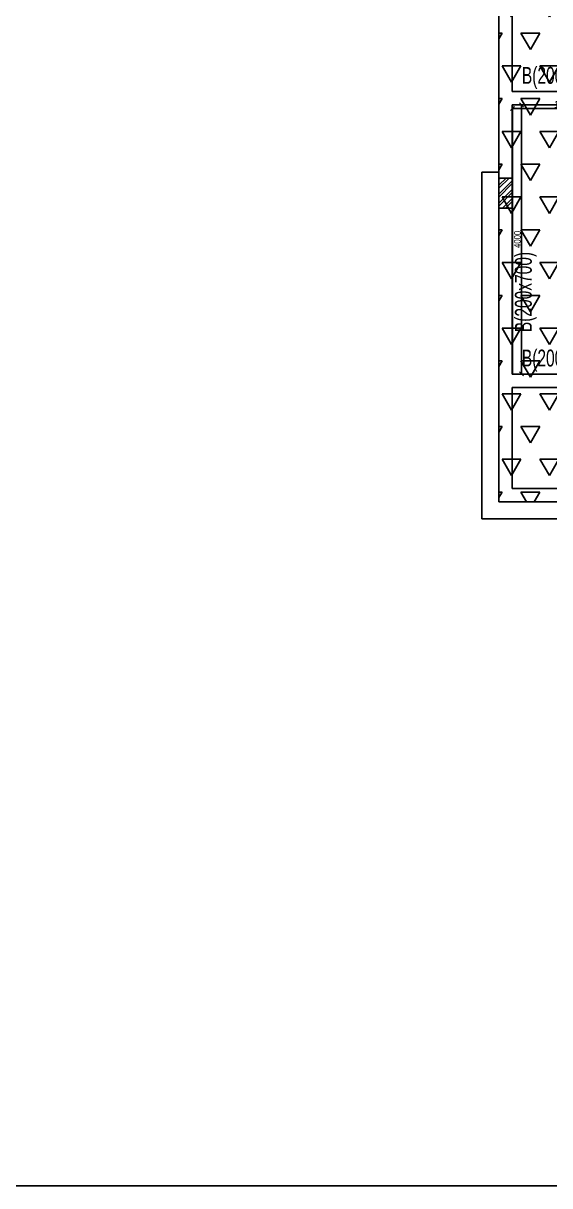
# Model space of a CAD drawing. Header units: millimetres. Extents: x 1798 to 243113, y 1193 to 150435.
# Drawn here: x 134071 to 141894, y 109480 to 126755 of the extents above; entities that cross this region are included whole.
import ezdxf

# ---------------------------------------------------------------- set-up
doc = ezdxf.new("R2010")
doc.units = ezdxf.units.MM
doc.linetypes.add('CENTER', pattern=[50.8, 31.75, -6.35, 6.35, -6.35])
for name, color, linetype in [('A-WALL-PATT', 7, 'Continuous'), ('beam', 4, 'Continuous'), ('column', 5, 'Continuous'), ('TOILET SUNK BY80', 240, 'Continuous')]:
    doc.layers.add(name, color=color, linetype=linetype)
doc.layers.add('S - BEAM TXT', color=30, linetype='Continuous', lineweight=13)
doc.styles.add('GFC', font='ARIALN.TTF')
doc.styles.add('S - GRID TXT', font='ARIALNB.TTF')
doc.dimstyles.new('GFC- 50', dxfattribs={"dimscale": 100, "dimtxt": 1, "dimasz": 0.6, "dimexe": 0.2, "dimexo": 0, "dimgap": 0.1, "dimtad": 1, "dimdec": 0, "dimzin": 1, "dimdsep": 46, "dimtxsty": 'GFC', "dimblk": 'OBLIQUE', "dimcen": 0, "dimclrd": 8, "dimclre": 8, "dimclrt": 6, "dimazin": 2, "dimtfac": 1, "dimtdec": 0, "dimtmove": 1, "dimatfit": 3, "dimfxl": 1, "dimtolj": 1, "dimlwd": -1, "dimlwe": 9, "dimarcsym": 0})

# ---------------------------------------------------------------- blocks, each defined once
blk = doc.blocks.new('_OBLIQUE')
at = {"color": 0, "linetype": 'ByBlock'}
blk.add_line((-0.5, -0.5), (0.5, 0.5), dxfattribs=at)
blk = doc.blocks.new('*D751')
at = {"color": 8, "linetype": 'CENTER', "lineweight": 9, "transparency": 16777216}
for p, q in [((141339, 125543), (141339, 125467)), ((142837, 125543), (142837, 125467))]:
    blk.add_line(p, q, dxfattribs=at)
at = {"color": 8, "transparency": 16777216}
blk.add_line((141339, 125487), (142837, 125487), dxfattribs=at)
at = {"color": 8, "transparency": 16777216, "xscale": 60, "yscale": 60, "zscale": 60, "rotation": 180}
blk.add_blockref('_OBLIQUE', (141339, 125487), dxfattribs=at)
at = {"color": 8, "transparency": 16777216, "xscale": 60, "yscale": 60, "zscale": 60}
blk.add_blockref('_OBLIQUE', (142837, 125487), dxfattribs=at)
at = {"color": 6, "transparency": 16777216, "insert": (142088, 125548), "char_height": 100, "attachment_point": 5, "style": 'GFC'}
blk.add_mtext('\\A1;1499', dxfattribs=at)
blk = doc.blocks.new('*D752')
at = {"color": 8, "linetype": 'CENTER', "lineweight": 9, "transparency": 16777216}
for p, q in [((141339, 125543), (141495, 125543)), ((141339, 121543), (141495, 121543))]:
    blk.add_line(p, q, dxfattribs=at)
at = {"color": 8, "transparency": 16777216}
blk.add_line((141475, 121543), (141475, 125543), dxfattribs=at)
at = {"color": 8, "transparency": 16777216, "xscale": 60, "yscale": 60, "zscale": 60}
for p, rotation in [((141475, 125543), 90), ((141475, 121543), 270)]:
    blk.add_blockref('_OBLIQUE', p, dxfattribs=dict(at, rotation=rotation))
at = {"color": 6, "transparency": 16777216, "insert": (141413, 123543), "char_height": 100, "attachment_point": 5, "rotation": 90, "style": 'GFC'}
blk.add_mtext('\\A1;4000', dxfattribs=at)

msp = doc.modelspace()

# ---------------------------------------------------------------- hatches: boundary and pattern name
at = {"layer": 'A-WALL-PATT'}
h = msp.add_hatch(dxfattribs=at)
h.set_pattern_fill('ANSI32', color=8, scale=250, angle=180)
h.set_pattern_definition([(225, (97450.4, 144388.79), (66.29126, -66.29126), []), (225, (97406.21, 144388.79), (66.29126, -66.29126), [])])
h.paths.add_polyline_path([(141337.6, 124004.9), (141337.6, 124454.9), (141137.6, 124454.9), (141137.6, 124004.9)])
at = {"layer": 'TOILET SUNK BY80'}
h = msp.add_hatch(dxfattribs=at)
h.set_pattern_fill('TRIANG', color=8, scale=1500, style=0)
h.set_pattern_definition([(60, (97450.4, 144388.8), (-281.25, 487.1393), [281.25, -281.25]), (120, (97450.4, 144388.8), (-562.5, 3e-07), [281.25, -281.25]), (0, (97309.78, 144632.36), (281.25, 487.1393), [281.25, -281.25])])
h.paths.add_polyline_path([(154437.1, 137682.7), (141137.1, 137682.7), (141173.7, 139383), (154473.7, 139383)])
h.paths.add_polyline_path([(141137.1, 137682.7), (142837.1, 137682.7), (142837.1, 119642.7), (141137.1, 119642.7)])

# ---------------------------------------------------------------- linework, layer by layer
at = {"color": 40, "true_color": 0xf8d731, "elevation": 118.8}
msp.add_lwpolyline([(141338.6, 125542.7), (142837.1, 125542.7), (142837.1, 121542.7), (141338.6, 121542.7)], close=True, dxfattribs=at)
at = {"layer": 'beam', "color": 4}
for p, q in [((141137.6, 124454.9, 1737.2), (141137.1, 133282.7)), ((141337.1, 125742.7), (141337.1, 129742.7)), ((142837.1, 125742.7), (141337.1, 125742.7)), ((141337.1, 124454.9), (141337.1, 125542.7)), ((142837.1, 125542.7, 119519.5), (141337.1, 125542.7)), ((141137.6, 124004.9, 1737.2), (141137.1, 119642.7)), ((141337.1, 121542.7), (141337.1, 123987.1)), ((142837.1, 121542.7, 37743), (141337.1, 121542.7)), ((141337.1, 119842.7), (141337.1, 121342.7)), ((142837.1, 121342.7, 37743), (141337.1, 121342.7)), ((141337.1, 119842.7), (142837.1, 119842.7)), ((148001.1, 119642.7), (141137.1, 119642.7))]:
    msp.add_line(p, q, dxfattribs=at)
at = {"layer": 'beam', "color": 2}
for p, q in [((140886.4, 119392.7), (140886.4, 124542.7)), ((148537, 119392.7), (140886.4, 119392.7))]:
    msp.add_line(p, q, dxfattribs=at)
at = {"layer": 'beam', "color": 4}
msp.add_lwpolyline([(243113, 109480.4), (43525, 109480.4), (43525, 150435.4), (243113, 150435.4)], close=True, dxfattribs=at)
at = {"layer": 'beam', "color": 2}
msp.add_lwpolyline([(140887, 124542.7), (141137, 124542.7)], dxfattribs=at)
at = {"layer": 'column', "elevation": 1737.2}
msp.add_lwpolyline([(141137.6, 124004.9), (141137.6, 124454.9), (141337.6, 124454.9), (141337.6, 124004.9)], close=True, dxfattribs=at)

# ---------------------------------------------------------------- texts
at = {"layer": 'S - BEAM TXT', "char_height": 250, "attachment_point": 8, "style": 'S - GRID TXT'}
for insert in [(142075.9, 125779.8, -94845.8), (142075.9, 121579.8, -75974.2)]:
    msp.add_mtext('{\\fSwis721 LtCn BT|b0|i0|c0|p34;\\W0.9;B(200x450)}', dxfattribs=dict(at, insert=insert))
at = {"layer": 'S - BEAM TXT', "insert": (141701.9, 122760.7, -255253.6), "char_height": 250, "attachment_point": 8, "rotation": 90, "style": 'S - GRID TXT'}
msp.add_mtext('{\\fSwis721 LtCn BT|b0|i0|c0|p34;\\W0.9;B(200x700)}', dxfattribs=at)

# ---------------------------------------------------------------- dimensions: what is measured, and where the dimension line sits
at = {"color": 40, "true_color": 0xf8d731}
dim = msp.add_linear_dim(base=(142837.06, 125486.9086), p1=(141338.5506, 125542.652, 118.8069), p2=(142837.06, 125542.652, 118.8069), dimstyle='GFC- 50', dxfattribs=at)
dim.commit()
dim.dimension.update_dxf_attribs({"geometry": '*D751', "text_midpoint": (142087.8053, 125547.9659)})
dim = msp.add_linear_dim(base=(141474.5, 125542.7), p1=(141338.6, 121542.7, 118.8), p2=(141338.6, 125542.7, 118.8), angle=90, dimstyle='GFC- 50', dxfattribs=at)
dim.commit()
dim.dimension.update_dxf_attribs({"geometry": '*D752', "text_midpoint": (141413.5, 123542.7)})

doc.saveas('drawing.dxf')
